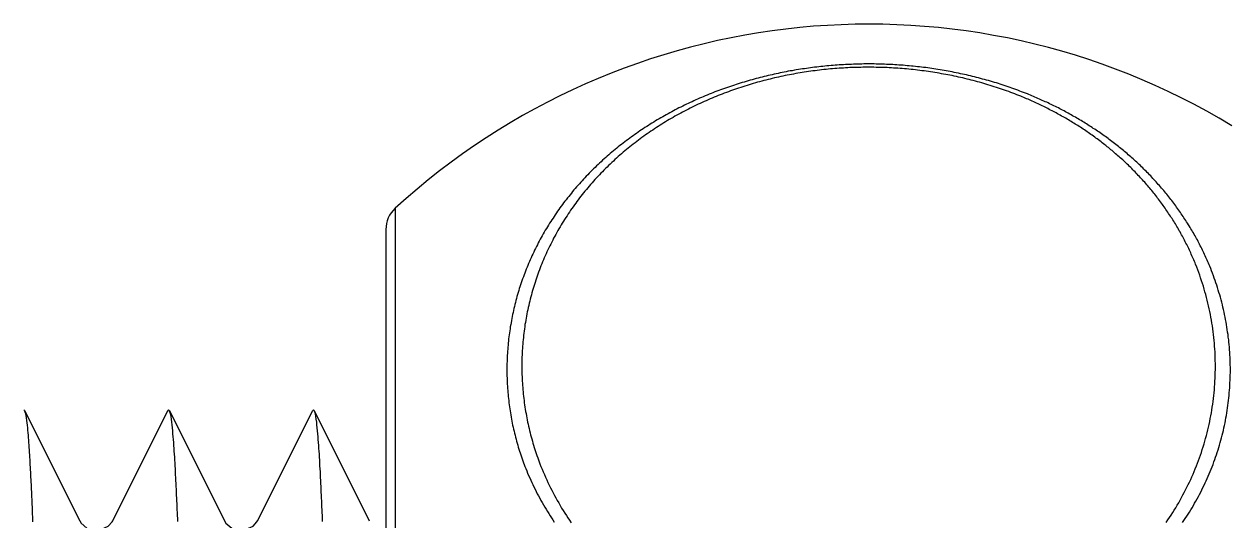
# Model space of a CAD drawing. Header units: millimetres. Extents: x 0 to 3800, y -67 to 2530.
# Drawn here: x 2303.03 to 2315.87, y 1492.37 to 1497.66 of the extents above; entities that cross this region are included whole.
import ezdxf

# ---------------------------------------------------------------- set-up
doc = ezdxf.new("R2010")
doc.units = ezdxf.units.MM
doc.layers.add('내부선 및 부속', color=4, linetype='Continuous')

msp = doc.modelspace()

# ---------------------------------------------------------------- linework, layer by layer
at = {"layer": '내부선 및 부속', "linetype": 'Continuous'}
for p, q in [((2306.972, 1495.7), (2306.972, 1458.558)), ((2306.872, 1495.474), (2306.872, 1458.785)), ((2303.022, 1493.554), (2303.03, 1493.547)), ((2303.03, 1493.547), (2303.617, 1492.374)), ((2303.968, 1492.374), (2304.555, 1493.547)), ((2304.555, 1493.547), (2304.562, 1493.554)), ((2304.562, 1493.554), (2304.57, 1493.547)), ((2304.57, 1493.547), (2305.156, 1492.374)), ((2305.508, 1492.374), (2306.095, 1493.547)), ((2306.095, 1493.547), (2306.102, 1493.554)), ((2306.102, 1493.554), (2306.109, 1493.547)), ((2306.109, 1493.547), (2306.696, 1492.374))]:
    msp.add_line(p, q, dxfattribs=at)
at = {"layer": '내부선 및 부속', "linetype": 'Continuous', "flags": 128}
for points in [[(2313.693, 1496.917), (2313.673, 1496.925), (2313.652, 1496.933), (2313.632, 1496.941), (2313.612, 1496.948), (2313.591, 1496.956), (2313.571, 1496.964), (2313.55, 1496.971), (2313.529, 1496.979), (2313.509, 1496.986), (2313.488, 1496.993), (2313.467, 1497), (2313.446, 1497.007), (2313.425, 1497.014), (2313.405, 1497.021), (2313.384, 1497.027), (2313.363, 1497.034), (2313.342, 1497.04), (2313.321, 1497.046), (2313.3, 1497.053), (2313.279, 1497.059), (2313.257, 1497.065), (2313.236, 1497.071), (2313.215, 1497.076), (2313.194, 1497.082), (2313.173, 1497.088), (2313.151, 1497.093), (2313.13, 1497.099), (2313.109, 1497.104), (2313.087, 1497.109), (2313.066, 1497.114), (2313.044, 1497.119), (2313.023, 1497.124), (2313.002, 1497.129), (2312.98, 1497.133), (2312.959, 1497.138), (2312.937, 1497.142), (2312.915, 1497.147), (2312.894, 1497.151), (2312.872, 1497.155), (2312.851, 1497.159), (2312.829, 1497.163), (2312.807, 1497.167), (2312.786, 1497.171), (2312.764, 1497.174), (2312.742, 1497.178), (2312.72, 1497.181), (2312.699, 1497.184), (2312.677, 1497.188), (2312.655, 1497.191), (2312.633, 1497.194), (2312.612, 1497.197), (2312.59, 1497.199), (2312.568, 1497.202), (2312.546, 1497.205), (2312.524, 1497.207), (2312.502, 1497.21), (2312.48, 1497.212), (2312.459, 1497.214), (2312.437, 1497.216), (2312.415, 1497.218), (2312.393, 1497.22), (2312.371, 1497.222), (2312.349, 1497.223), (2312.327, 1497.225), (2312.305, 1497.226), (2312.283, 1497.228), (2312.262, 1497.229), (2312.24, 1497.23), (2312.218, 1497.231), (2312.196, 1497.232), (2312.174, 1497.233), (2312.152, 1497.234), (2312.13, 1497.234), (2312.108, 1497.235), (2312.086, 1497.235), (2312.064, 1497.236), (2312.042, 1497.236), (2312.021, 1497.236), (2311.999, 1497.236), (2311.977, 1497.236), (2311.955, 1497.236), (2311.933, 1497.235), (2311.911, 1497.235), (2311.889, 1497.235), (2311.867, 1497.234), (2311.845, 1497.233), (2311.824, 1497.232), (2311.802, 1497.232), (2311.78, 1497.231), (2311.758, 1497.229), (2311.736, 1497.228), (2311.714, 1497.227), (2311.692, 1497.226), (2311.671, 1497.224), (2311.649, 1497.222), (2311.627, 1497.221), (2311.605, 1497.219), (2311.583, 1497.217), (2311.562, 1497.215), (2311.54, 1497.213), (2311.54, 1497.213), (2311.518, 1497.211), (2311.496, 1497.208), (2311.475, 1497.206), (2311.453, 1497.204), (2311.431, 1497.201), (2311.409, 1497.198), (2311.388, 1497.195), (2311.366, 1497.192), (2311.344, 1497.189), (2311.323, 1497.186), (2311.301, 1497.183), (2311.279, 1497.18), (2311.258, 1497.176), (2311.236, 1497.173), (2311.215, 1497.169), (2311.193, 1497.165), (2311.171, 1497.162), (2311.15, 1497.158), (2311.128, 1497.154), (2311.107, 1497.149), (2311.085, 1497.145), (2311.064, 1497.141), (2311.042, 1497.136), (2311.021, 1497.132), (2311, 1497.127), (2310.978, 1497.122), (2310.957, 1497.117), (2310.936, 1497.112), (2310.914, 1497.107), (2310.893, 1497.102), (2310.872, 1497.097), (2310.85, 1497.091), (2310.829, 1497.086), (2310.808, 1497.08), (2310.787, 1497.075), (2310.766, 1497.069), (2310.744, 1497.063), (2310.723, 1497.057), (2310.702, 1497.051), (2310.681, 1497.044), (2310.66, 1497.038), (2310.639, 1497.032), (2310.618, 1497.025), (2310.597, 1497.018), (2310.577, 1497.011), (2310.556, 1497.005), (2310.535, 1496.998), (2310.514, 1496.99), (2310.493, 1496.983), (2310.473, 1496.976), (2310.452, 1496.969), (2310.431, 1496.961), (2310.411, 1496.953), (2310.39, 1496.946), (2310.37, 1496.938), (2310.349, 1496.93), (2310.329, 1496.922), (2310.308, 1496.914), (2310.288, 1496.905), (2310.268, 1496.897), (2310.247, 1496.888), (2310.227, 1496.88), (2310.207, 1496.871), (2310.187, 1496.862), (2310.167, 1496.853), (2310.147, 1496.844), (2310.127, 1496.835), (2310.107, 1496.826), (2310.087, 1496.817), (2310.067, 1496.807), (2310.047, 1496.798), (2310.028, 1496.788), (2310.008, 1496.778), (2309.988, 1496.768), (2309.969, 1496.758), (2309.949, 1496.748), (2309.93, 1496.738), (2309.911, 1496.728), (2309.891, 1496.717), (2309.872, 1496.707), (2309.853, 1496.696), (2309.834, 1496.685), (2309.815, 1496.674), (2309.796, 1496.663), (2309.777, 1496.652), (2309.758, 1496.641), (2309.739, 1496.63), (2309.72, 1496.618), (2309.701, 1496.607), (2309.683, 1496.595), (2309.664, 1496.583), (2309.646, 1496.571), (2309.627, 1496.559), (2309.609, 1496.547), (2309.591, 1496.535), (2309.572, 1496.523), (2309.554, 1496.511), (2309.536, 1496.498), (2309.518, 1496.485), (2309.5, 1496.473), (2309.5, 1496.473), (2309.483, 1496.46), (2309.465, 1496.447), (2309.447, 1496.434), (2309.43, 1496.421), (2309.412, 1496.407), (2309.395, 1496.394), (2309.377, 1496.381), (2309.36, 1496.367), (2309.343, 1496.353), (2309.326, 1496.34), (2309.309, 1496.326), (2309.292, 1496.312), (2309.275, 1496.298), (2309.258, 1496.283), (2309.242, 1496.269), (2309.225, 1496.255), (2309.209, 1496.24), (2309.192, 1496.225), (2309.176, 1496.211), (2309.16, 1496.196), (2309.144, 1496.181), (2309.128, 1496.166), (2309.112, 1496.151), (2309.096, 1496.136), (2309.08, 1496.12), (2309.065, 1496.105), (2309.049, 1496.089), (2309.034, 1496.074), (2309.019, 1496.058), (2309.003, 1496.042), (2308.988, 1496.026), (2308.973, 1496.01), (2308.958, 1495.994), (2308.944, 1495.978), (2308.929, 1495.961), (2308.915, 1495.945), (2308.9, 1495.928), (2308.886, 1495.912), (2308.872, 1495.895), (2308.858, 1495.878), (2308.844, 1495.861), (2308.83, 1495.844), (2308.816, 1495.827), (2308.802, 1495.81), (2308.789, 1495.792), (2308.776, 1495.775), (2308.762, 1495.758), (2308.749, 1495.74), (2308.736, 1495.722), (2308.723, 1495.704), (2308.711, 1495.687), (2308.698, 1495.669), (2308.685, 1495.651), (2308.673, 1495.632), (2308.661, 1495.614), (2308.649, 1495.596), (2308.637, 1495.578), (2308.625, 1495.559), (2308.613, 1495.541), (2308.601, 1495.522), (2308.59, 1495.503), (2308.579, 1495.484), (2308.567, 1495.466), (2308.556, 1495.447), (2308.545, 1495.428), (2308.535, 1495.408), (2308.524, 1495.389), (2308.513, 1495.37), (2308.503, 1495.351), (2308.493, 1495.331), (2308.483, 1495.312), (2308.473, 1495.292), (2308.463, 1495.273), (2308.453, 1495.253), (2308.444, 1495.233), (2308.434, 1495.213), (2308.425, 1495.193), (2308.416, 1495.173), (2308.407, 1495.153), (2308.398, 1495.133), (2308.39, 1495.113), (2308.381, 1495.093), (2308.373, 1495.073), (2308.365, 1495.052), (2308.357, 1495.032), (2308.349, 1495.011), (2308.341, 1494.991), (2308.334, 1494.97), (2308.326, 1494.949), (2308.319, 1494.929), (2308.312, 1494.908), (2308.305, 1494.887), (2308.298, 1494.866), (2308.291, 1494.845), (2308.285, 1494.824), (2308.279, 1494.803), (2308.272, 1494.782), (2308.266, 1494.761), (2308.26, 1494.74), (2308.255, 1494.719), (2308.255, 1494.719), (2308.249, 1494.698), (2308.244, 1494.676), (2308.239, 1494.655), (2308.234, 1494.634), (2308.229, 1494.612), (2308.224, 1494.591), (2308.219, 1494.57), (2308.215, 1494.548), (2308.211, 1494.526), (2308.207, 1494.505), (2308.203, 1494.483), (2308.199, 1494.462), (2308.195, 1494.44), (2308.192, 1494.418), (2308.189, 1494.397), (2308.186, 1494.375), (2308.183, 1494.353), (2308.18, 1494.332), (2308.177, 1494.31), (2308.175, 1494.288), (2308.173, 1494.266), (2308.171, 1494.244), (2308.169, 1494.222), (2308.167, 1494.201), (2308.165, 1494.179), (2308.164, 1494.157), (2308.163, 1494.135), (2308.161, 1494.113), (2308.161, 1494.091), (2308.16, 1494.069), (2308.159, 1494.047), (2308.159, 1494.025), (2308.159, 1494.003), (2308.158, 1493.981), (2308.159, 1493.959), (2308.159, 1493.938), (2308.159, 1493.916), (2308.16, 1493.894), (2308.161, 1493.872), (2308.161, 1493.85), (2308.163, 1493.828), (2308.164, 1493.806), (2308.165, 1493.784), (2308.167, 1493.762), (2308.169, 1493.74), (2308.171, 1493.718), (2308.173, 1493.697), (2308.175, 1493.675), (2308.178, 1493.653), (2308.18, 1493.631), (2308.183, 1493.609), (2308.186, 1493.588), (2308.189, 1493.566), (2308.192, 1493.544), (2308.196, 1493.522), (2308.199, 1493.501), (2308.203, 1493.479), (2308.207, 1493.457), (2308.211, 1493.436), (2308.216, 1493.414), (2308.22, 1493.393), (2308.225, 1493.371), (2308.23, 1493.35), (2308.235, 1493.329), (2308.24, 1493.307), (2308.245, 1493.286), (2308.25, 1493.265), (2308.256, 1493.243), (2308.262, 1493.222), (2308.268, 1493.201), (2308.274, 1493.18), (2308.28, 1493.159), (2308.286, 1493.138), (2308.293, 1493.117), (2308.3, 1493.096), (2308.307, 1493.075), (2308.314, 1493.055), (2308.321, 1493.034), (2308.328, 1493.013), (2308.336, 1492.993), (2308.343, 1492.972), (2308.351, 1492.952), (2308.359, 1492.931), (2308.359, 1492.931)], [(2313.623, 1496.892), (2313.602, 1496.9), (2313.58, 1496.909), (2313.559, 1496.917), (2313.537, 1496.925), (2313.516, 1496.934), (2313.494, 1496.942), (2313.472, 1496.949), (2313.45, 1496.957), (2313.429, 1496.965), (2313.407, 1496.972), (2313.385, 1496.98), (2313.363, 1496.987), (2313.341, 1496.994), (2313.319, 1497.001), (2313.297, 1497.008), (2313.274, 1497.015), (2313.252, 1497.022), (2313.23, 1497.028), (2313.208, 1497.035), (2313.185, 1497.041), (2313.163, 1497.047), (2313.141, 1497.053), (2313.118, 1497.059), (2313.096, 1497.065), (2313.073, 1497.071), (2313.051, 1497.076), (2313.028, 1497.082), (2313.006, 1497.087), (2312.983, 1497.092), (2312.96, 1497.097), (2312.938, 1497.102), (2312.915, 1497.107), (2312.892, 1497.112), (2312.869, 1497.116), (2312.847, 1497.121), (2312.824, 1497.125), (2312.801, 1497.129), (2312.778, 1497.133), (2312.755, 1497.137), (2312.732, 1497.141), (2312.709, 1497.145), (2312.686, 1497.149), (2312.663, 1497.152), (2312.64, 1497.155), (2312.617, 1497.159), (2312.594, 1497.162), (2312.571, 1497.165), (2312.548, 1497.168), (2312.525, 1497.171), (2312.502, 1497.173), (2312.479, 1497.176), (2312.456, 1497.178), (2312.433, 1497.18), (2312.409, 1497.183), (2312.386, 1497.185), (2312.363, 1497.187), (2312.34, 1497.188), (2312.317, 1497.19), (2312.294, 1497.192), (2312.27, 1497.193), (2312.247, 1497.194), (2312.224, 1497.196), (2312.201, 1497.197), (2312.178, 1497.198), (2312.154, 1497.199), (2312.131, 1497.199), (2312.108, 1497.2), (2312.085, 1497.2), (2312.061, 1497.201), (2312.038, 1497.201), (2312.015, 1497.201), (2311.992, 1497.201), (2311.969, 1497.201), (2311.945, 1497.201), (2311.922, 1497.2), (2311.899, 1497.2), (2311.876, 1497.199), (2311.852, 1497.199), (2311.829, 1497.198), (2311.806, 1497.197), (2311.783, 1497.196), (2311.76, 1497.195), (2311.737, 1497.193), (2311.713, 1497.192), (2311.69, 1497.19), (2311.667, 1497.189), (2311.644, 1497.187), (2311.621, 1497.185), (2311.598, 1497.183), (2311.575, 1497.181), (2311.552, 1497.178), (2311.528, 1497.176), (2311.505, 1497.173), (2311.482, 1497.171), (2311.459, 1497.168), (2311.436, 1497.165), (2311.413, 1497.162), (2311.39, 1497.159), (2311.367, 1497.156), (2311.344, 1497.152), (2311.344, 1497.152), (2311.321, 1497.149), (2311.299, 1497.145), (2311.276, 1497.141), (2311.253, 1497.138), (2311.23, 1497.134), (2311.207, 1497.129), (2311.184, 1497.125), (2311.162, 1497.121), (2311.139, 1497.116), (2311.116, 1497.112), (2311.093, 1497.107), (2311.071, 1497.102), (2311.048, 1497.097), (2311.025, 1497.092), (2311.003, 1497.087), (2310.98, 1497.082), (2310.958, 1497.076), (2310.935, 1497.071), (2310.913, 1497.065), (2310.89, 1497.059), (2310.868, 1497.053), (2310.845, 1497.047), (2310.823, 1497.041), (2310.801, 1497.034), (2310.778, 1497.028), (2310.756, 1497.021), (2310.734, 1497.015), (2310.712, 1497.008), (2310.69, 1497.001), (2310.668, 1496.994), (2310.645, 1496.987), (2310.623, 1496.979), (2310.601, 1496.972), (2310.579, 1496.964), (2310.558, 1496.957), (2310.536, 1496.949), (2310.514, 1496.941), (2310.492, 1496.933), (2310.47, 1496.925), (2310.449, 1496.916), (2310.427, 1496.908), (2310.406, 1496.899), (2310.384, 1496.891), (2310.363, 1496.882), (2310.341, 1496.873), (2310.32, 1496.864), (2310.299, 1496.855), (2310.277, 1496.845), (2310.256, 1496.836), (2310.235, 1496.826), (2310.214, 1496.817), (2310.193, 1496.807), (2310.172, 1496.797), (2310.151, 1496.787), (2310.13, 1496.777), (2310.109, 1496.766), (2310.089, 1496.756), (2310.068, 1496.745), (2310.047, 1496.735), (2310.027, 1496.724), (2310.007, 1496.713), (2309.986, 1496.702), (2309.966, 1496.691), (2309.946, 1496.679), (2309.926, 1496.668), (2309.905, 1496.656), (2309.885, 1496.645), (2309.865, 1496.633), (2309.846, 1496.621), (2309.826, 1496.609), (2309.806, 1496.596), (2309.787, 1496.584), (2309.767, 1496.572), (2309.748, 1496.559), (2309.728, 1496.546), (2309.709, 1496.533), (2309.69, 1496.52), (2309.671, 1496.507), (2309.651, 1496.494), (2309.633, 1496.481), (2309.614, 1496.467), (2309.595, 1496.454), (2309.576, 1496.44), (2309.558, 1496.426), (2309.539, 1496.412), (2309.521, 1496.398), (2309.502, 1496.384), (2309.484, 1496.369), (2309.466, 1496.355), (2309.448, 1496.34), (2309.43, 1496.325), (2309.412, 1496.311), (2309.395, 1496.296), (2309.377, 1496.28), (2309.36, 1496.265), (2309.342, 1496.25), (2309.325, 1496.234), (2309.308, 1496.219), (2309.291, 1496.203), (2309.274, 1496.187), (2309.274, 1496.187), (2309.257, 1496.171), (2309.24, 1496.155), (2309.224, 1496.139), (2309.207, 1496.123), (2309.191, 1496.106), (2309.174, 1496.09), (2309.158, 1496.073), (2309.142, 1496.057), (2309.126, 1496.04), (2309.111, 1496.023), (2309.095, 1496.006), (2309.08, 1495.988), (2309.064, 1495.971), (2309.049, 1495.954), (2309.034, 1495.936), (2309.019, 1495.918), (2309.004, 1495.901), (2308.989, 1495.883), (2308.975, 1495.865), (2308.96, 1495.847), (2308.946, 1495.828), (2308.932, 1495.81), (2308.918, 1495.792), (2308.904, 1495.773), (2308.89, 1495.754), (2308.876, 1495.736), (2308.863, 1495.717), (2308.849, 1495.698), (2308.836, 1495.679), (2308.823, 1495.66), (2308.81, 1495.64), (2308.798, 1495.621), (2308.785, 1495.601), (2308.772, 1495.582), (2308.76, 1495.562), (2308.748, 1495.543), (2308.736, 1495.523), (2308.724, 1495.503), (2308.712, 1495.483), (2308.701, 1495.463), (2308.69, 1495.443), (2308.678, 1495.422), (2308.667, 1495.402), (2308.656, 1495.381), (2308.646, 1495.361), (2308.635, 1495.34), (2308.625, 1495.32), (2308.614, 1495.299), (2308.604, 1495.278), (2308.594, 1495.257), (2308.584, 1495.236), (2308.575, 1495.215), (2308.565, 1495.194), (2308.556, 1495.173), (2308.547, 1495.151), (2308.538, 1495.13), (2308.529, 1495.108), (2308.521, 1495.087), (2308.512, 1495.065), (2308.504, 1495.044), (2308.496, 1495.022), (2308.488, 1495), (2308.48, 1494.978), (2308.473, 1494.956), (2308.466, 1494.934), (2308.458, 1494.912), (2308.451, 1494.89), (2308.444, 1494.868), (2308.438, 1494.846), (2308.431, 1494.824), (2308.425, 1494.801), (2308.419, 1494.779), (2308.413, 1494.757), (2308.407, 1494.734), (2308.401, 1494.712), (2308.396, 1494.689), (2308.391, 1494.667), (2308.386, 1494.644), (2308.381, 1494.621), (2308.376, 1494.599), (2308.371, 1494.576), (2308.367, 1494.553), (2308.363, 1494.531), (2308.359, 1494.508), (2308.355, 1494.485), (2308.351, 1494.462), (2308.348, 1494.439), (2308.345, 1494.416), (2308.342, 1494.393), (2308.339, 1494.37), (2308.336, 1494.347), (2308.334, 1494.324), (2308.331, 1494.301), (2308.329, 1494.278), (2308.327, 1494.255), (2308.325, 1494.232), (2308.324, 1494.209), (2308.322, 1494.186), (2308.321, 1494.163), (2308.32, 1494.139), (2308.32, 1494.139), (2308.319, 1494.116), (2308.318, 1494.093), (2308.318, 1494.07), (2308.318, 1494.047), (2308.318, 1494.024), (2308.318, 1494), (2308.318, 1493.977), (2308.318, 1493.954), (2308.319, 1493.931), (2308.32, 1493.908), (2308.321, 1493.885), (2308.322, 1493.862), (2308.323, 1493.838), (2308.325, 1493.815), (2308.327, 1493.792), (2308.329, 1493.769), (2308.331, 1493.746), (2308.333, 1493.723), (2308.335, 1493.7), (2308.338, 1493.677), (2308.341, 1493.654), (2308.344, 1493.631), (2308.347, 1493.608), (2308.351, 1493.585), (2308.354, 1493.562), (2308.358, 1493.539), (2308.362, 1493.516), (2308.366, 1493.493), (2308.37, 1493.471), (2308.375, 1493.448), (2308.379, 1493.425), (2308.384, 1493.403), (2308.389, 1493.38), (2308.395, 1493.357), (2308.4, 1493.335), (2308.406, 1493.312), (2308.411, 1493.29), (2308.417, 1493.267), (2308.423, 1493.245), (2308.43, 1493.223), (2308.436, 1493.201), (2308.443, 1493.178), (2308.449, 1493.156), (2308.456, 1493.134), (2308.464, 1493.112), (2308.471, 1493.09), (2308.478, 1493.068), (2308.486, 1493.046), (2308.494, 1493.025), (2308.502, 1493.003), (2308.51, 1492.981), (2308.51, 1492.981)], [(2315.482, 1495.104), (2315.475, 1495.119), (2315.469, 1495.134), (2315.463, 1495.15), (2315.456, 1495.165), (2315.45, 1495.18), (2315.443, 1495.195), (2315.436, 1495.211), (2315.429, 1495.226), (2315.422, 1495.241), (2315.415, 1495.256), (2315.408, 1495.271), (2315.401, 1495.286), (2315.394, 1495.301), (2315.387, 1495.315), (2315.379, 1495.33), (2315.372, 1495.345), (2315.364, 1495.36), (2315.356, 1495.375), (2315.348, 1495.389), (2315.341, 1495.404), (2315.333, 1495.419), (2315.325, 1495.433), (2315.316, 1495.448), (2315.308, 1495.462), (2315.3, 1495.477), (2315.292, 1495.491), (2315.283, 1495.505), (2315.275, 1495.52), (2315.266, 1495.534), (2315.257, 1495.548), (2315.249, 1495.562), (2315.24, 1495.576), (2315.231, 1495.59), (2315.222, 1495.604), (2315.213, 1495.618), (2315.204, 1495.632), (2315.194, 1495.646), (2315.185, 1495.66), (2315.176, 1495.674), (2315.166, 1495.688), (2315.157, 1495.701), (2315.147, 1495.715), (2315.137, 1495.729), (2315.128, 1495.742), (2315.118, 1495.756), (2315.108, 1495.769), (2315.098, 1495.782), (2315.088, 1495.796), (2315.078, 1495.809), (2315.068, 1495.822), (2315.057, 1495.835), (2315.047, 1495.849), (2315.037, 1495.862), (2315.026, 1495.875), (2315.016, 1495.888), (2315.005, 1495.9), (2314.994, 1495.913), (2314.984, 1495.926), (2314.973, 1495.939), (2314.962, 1495.951), (2314.951, 1495.964), (2314.94, 1495.977), (2314.929, 1495.989), (2314.918, 1496.002), (2314.906, 1496.014), (2314.895, 1496.026), (2314.884, 1496.039), (2314.872, 1496.051), (2314.861, 1496.063), (2314.849, 1496.075), (2314.838, 1496.087), (2314.826, 1496.099), (2314.814, 1496.111), (2314.803, 1496.123), (2314.791, 1496.134), (2314.779, 1496.146), (2314.767, 1496.158), (2314.755, 1496.169), (2314.743, 1496.181), (2314.731, 1496.192), (2314.718, 1496.204), (2314.706, 1496.215), (2314.694, 1496.226), (2314.681, 1496.237), (2314.669, 1496.248), (2314.656, 1496.259), (2314.644, 1496.27), (2314.631, 1496.281), (2314.618, 1496.292), (2314.606, 1496.303), (2314.593, 1496.314), (2314.58, 1496.324), (2314.567, 1496.335), (2314.554, 1496.346), (2314.541, 1496.356), (2314.528, 1496.367), (2314.515, 1496.377), (2314.502, 1496.387), (2314.489, 1496.397), (2314.476, 1496.408), (2314.476, 1496.408), (2314.462, 1496.418), (2314.449, 1496.428), (2314.436, 1496.438), (2314.422, 1496.448), (2314.409, 1496.458), (2314.395, 1496.467), (2314.381, 1496.477), (2314.368, 1496.487), (2314.354, 1496.496), (2314.34, 1496.506), (2314.327, 1496.515), (2314.313, 1496.525), (2314.299, 1496.534), (2314.285, 1496.543), (2314.271, 1496.552), (2314.257, 1496.562), (2314.243, 1496.571), (2314.229, 1496.58), (2314.215, 1496.589), (2314.201, 1496.597), (2314.187, 1496.606), (2314.172, 1496.615), (2314.158, 1496.624), (2314.144, 1496.632), (2314.13, 1496.641), (2314.115, 1496.649), (2314.101, 1496.658), (2314.086, 1496.666), (2314.072, 1496.674), (2314.057, 1496.682), (2314.043, 1496.691), (2314.028, 1496.699), (2314.014, 1496.707), (2313.999, 1496.715), (2313.984, 1496.723), (2313.97, 1496.73), (2313.955, 1496.738), (2313.94, 1496.746), (2313.925, 1496.753), (2313.91, 1496.761), (2313.896, 1496.768), (2313.881, 1496.776), (2313.866, 1496.783), (2313.851, 1496.79), (2313.836, 1496.798), (2313.821, 1496.805), (2313.806, 1496.812), (2313.791, 1496.819), (2313.776, 1496.826), (2313.76, 1496.833), (2313.745, 1496.84), (2313.73, 1496.846), (2313.715, 1496.853), (2313.7, 1496.86), (2313.684, 1496.866), (2313.669, 1496.873), (2313.654, 1496.879), (2313.639, 1496.885), (2313.623, 1496.892), (2313.623, 1496.892)], [(2315.632, 1495.084), (2315.625, 1495.099), (2315.619, 1495.115), (2315.612, 1495.131), (2315.605, 1495.147), (2315.598, 1495.162), (2315.591, 1495.178), (2315.584, 1495.194), (2315.577, 1495.209), (2315.569, 1495.225), (2315.562, 1495.24), (2315.554, 1495.256), (2315.547, 1495.271), (2315.539, 1495.286), (2315.531, 1495.302), (2315.524, 1495.317), (2315.516, 1495.332), (2315.508, 1495.347), (2315.5, 1495.363), (2315.491, 1495.378), (2315.483, 1495.393), (2315.475, 1495.408), (2315.466, 1495.423), (2315.458, 1495.438), (2315.449, 1495.453), (2315.44, 1495.467), (2315.432, 1495.482), (2315.423, 1495.497), (2315.414, 1495.512), (2315.405, 1495.526), (2315.396, 1495.541), (2315.386, 1495.555), (2315.377, 1495.57), (2315.368, 1495.584), (2315.358, 1495.599), (2315.349, 1495.613), (2315.339, 1495.628), (2315.329, 1495.642), (2315.32, 1495.656), (2315.31, 1495.67), (2315.3, 1495.684), (2315.29, 1495.698), (2315.28, 1495.712), (2315.27, 1495.726), (2315.259, 1495.74), (2315.249, 1495.754), (2315.239, 1495.768), (2315.228, 1495.782), (2315.218, 1495.795), (2315.207, 1495.809), (2315.196, 1495.822), (2315.186, 1495.836), (2315.175, 1495.849), (2315.164, 1495.863), (2315.153, 1495.876), (2315.142, 1495.889), (2315.131, 1495.903), (2315.119, 1495.916), (2315.108, 1495.929), (2315.097, 1495.942), (2315.085, 1495.955), (2315.074, 1495.968), (2315.062, 1495.981), (2315.051, 1495.994), (2315.039, 1496.006), (2315.027, 1496.019), (2315.016, 1496.032), (2315.004, 1496.044), (2314.992, 1496.057), (2314.98, 1496.069), (2314.968, 1496.081), (2314.956, 1496.094), (2314.943, 1496.106), (2314.931, 1496.118), (2314.919, 1496.13), (2314.906, 1496.142), (2314.894, 1496.154), (2314.881, 1496.166), (2314.869, 1496.178), (2314.856, 1496.19), (2314.844, 1496.202), (2314.831, 1496.213), (2314.818, 1496.225), (2314.805, 1496.236), (2314.792, 1496.248), (2314.779, 1496.259), (2314.766, 1496.27), (2314.753, 1496.282), (2314.74, 1496.293), (2314.727, 1496.304), (2314.713, 1496.315), (2314.7, 1496.326), (2314.687, 1496.337), (2314.673, 1496.348), (2314.66, 1496.359), (2314.646, 1496.369), (2314.633, 1496.38), (2314.619, 1496.391), (2314.605, 1496.401), (2314.592, 1496.412), (2314.578, 1496.422), (2314.578, 1496.422), (2314.564, 1496.432), (2314.55, 1496.443), (2314.536, 1496.453), (2314.522, 1496.463), (2314.508, 1496.473), (2314.494, 1496.483), (2314.48, 1496.493), (2314.466, 1496.503), (2314.452, 1496.513), (2314.437, 1496.522), (2314.423, 1496.532), (2314.409, 1496.542), (2314.394, 1496.551), (2314.38, 1496.561), (2314.365, 1496.57), (2314.351, 1496.579), (2314.336, 1496.589), (2314.322, 1496.598), (2314.307, 1496.607), (2314.292, 1496.616), (2314.278, 1496.625), (2314.263, 1496.634), (2314.248, 1496.643), (2314.233, 1496.652), (2314.218, 1496.66), (2314.203, 1496.669), (2314.188, 1496.678), (2314.173, 1496.686), (2314.158, 1496.695), (2314.143, 1496.703), (2314.128, 1496.711), (2314.113, 1496.719), (2314.098, 1496.728), (2314.083, 1496.736), (2314.067, 1496.744), (2314.052, 1496.752), (2314.037, 1496.76), (2314.022, 1496.768), (2314.006, 1496.775), (2313.991, 1496.783), (2313.975, 1496.791), (2313.96, 1496.798), (2313.944, 1496.806), (2313.929, 1496.813), (2313.913, 1496.821), (2313.898, 1496.828), (2313.882, 1496.835), (2313.867, 1496.842), (2313.851, 1496.849), (2313.835, 1496.856), (2313.82, 1496.863), (2313.804, 1496.87), (2313.788, 1496.877), (2313.772, 1496.884), (2313.757, 1496.891), (2313.741, 1496.897), (2313.725, 1496.904), (2313.709, 1496.91), (2313.693, 1496.917), (2313.693, 1496.917)], [(2315.17, 1492.358), (2315.187, 1492.383), (2315.204, 1492.409), (2315.221, 1492.435), (2315.238, 1492.461), (2315.254, 1492.487), (2315.27, 1492.514), (2315.286, 1492.541), (2315.302, 1492.567), (2315.317, 1492.594), (2315.332, 1492.621), (2315.347, 1492.649), (2315.361, 1492.676), (2315.375, 1492.704), (2315.389, 1492.731), (2315.403, 1492.759), (2315.416, 1492.787), (2315.429, 1492.815), (2315.442, 1492.844), (2315.454, 1492.872), (2315.466, 1492.9), (2315.478, 1492.929), (2315.49, 1492.958), (2315.501, 1492.987), (2315.512, 1493.016), (2315.523, 1493.045), (2315.533, 1493.074), (2315.543, 1493.103), (2315.552, 1493.133), (2315.562, 1493.162), (2315.571, 1493.192), (2315.579, 1493.221), (2315.588, 1493.251), (2315.596, 1493.281), (2315.604, 1493.311), (2315.611, 1493.341), (2315.618, 1493.371), (2315.625, 1493.401), (2315.631, 1493.432), (2315.637, 1493.462), (2315.643, 1493.492), (2315.649, 1493.523), (2315.654, 1493.553), (2315.654, 1493.553), (2315.659, 1493.584), (2315.663, 1493.615), (2315.667, 1493.645), (2315.671, 1493.676), (2315.675, 1493.707), (2315.678, 1493.738), (2315.681, 1493.768), (2315.683, 1493.799), (2315.685, 1493.83), (2315.687, 1493.861), (2315.689, 1493.892), (2315.69, 1493.923), (2315.691, 1493.954), (2315.692, 1493.985), (2315.692, 1494.016), (2315.692, 1494.047), (2315.691, 1494.078), (2315.69, 1494.109), (2315.689, 1494.14), (2315.688, 1494.171), (2315.686, 1494.202), (2315.684, 1494.233), (2315.681, 1494.264), (2315.678, 1494.295), (2315.675, 1494.325), (2315.672, 1494.356), (2315.668, 1494.387), (2315.664, 1494.418), (2315.66, 1494.448), (2315.655, 1494.479), (2315.65, 1494.51), (2315.644, 1494.54), (2315.639, 1494.571), (2315.633, 1494.601), (2315.626, 1494.631), (2315.619, 1494.662), (2315.612, 1494.692), (2315.605, 1494.722), (2315.597, 1494.752), (2315.59, 1494.782), (2315.581, 1494.812), (2315.573, 1494.841), (2315.564, 1494.871), (2315.555, 1494.901), (2315.545, 1494.93), (2315.535, 1494.959), (2315.525, 1494.988), (2315.515, 1495.017), (2315.504, 1495.046), (2315.493, 1495.075), (2315.482, 1495.104), (2315.482, 1495.104)], [(2315.342, 1492.355), (2315.358, 1492.377), (2315.372, 1492.4), (2315.387, 1492.422), (2315.402, 1492.445), (2315.416, 1492.468), (2315.43, 1492.491), (2315.444, 1492.514), (2315.458, 1492.537), (2315.471, 1492.561), (2315.485, 1492.584), (2315.498, 1492.608), (2315.511, 1492.632), (2315.523, 1492.656), (2315.536, 1492.68), (2315.548, 1492.704), (2315.56, 1492.728), (2315.571, 1492.752), (2315.583, 1492.777), (2315.594, 1492.801), (2315.605, 1492.826), (2315.616, 1492.85), (2315.627, 1492.875), (2315.637, 1492.9), (2315.647, 1492.925), (2315.657, 1492.95), (2315.667, 1492.975), (2315.676, 1493.001), (2315.686, 1493.026), (2315.694, 1493.051), (2315.703, 1493.077), (2315.712, 1493.103), (2315.72, 1493.128), (2315.728, 1493.154), (2315.736, 1493.18), (2315.743, 1493.206), (2315.75, 1493.232), (2315.757, 1493.258), (2315.764, 1493.284), (2315.77, 1493.31), (2315.777, 1493.336), (2315.783, 1493.363), (2315.788, 1493.389), (2315.794, 1493.416), (2315.799, 1493.442), (2315.804, 1493.469), (2315.809, 1493.495), (2315.813, 1493.522), (2315.818, 1493.548), (2315.822, 1493.575), (2315.825, 1493.602), (2315.829, 1493.629), (2315.832, 1493.655), (2315.835, 1493.682), (2315.838, 1493.709), (2315.84, 1493.736), (2315.842, 1493.763), (2315.844, 1493.79), (2315.846, 1493.817), (2315.847, 1493.844), (2315.849, 1493.871), (2315.85, 1493.898), (2315.85, 1493.925), (2315.851, 1493.952), (2315.851, 1493.979), (2315.851, 1494.006), (2315.85, 1494.033), (2315.85, 1494.06), (2315.849, 1494.087), (2315.848, 1494.114), (2315.846, 1494.141), (2315.845, 1494.168), (2315.843, 1494.195), (2315.841, 1494.222), (2315.838, 1494.249), (2315.836, 1494.275), (2315.833, 1494.302), (2315.829, 1494.329), (2315.826, 1494.356), (2315.822, 1494.383), (2315.818, 1494.41), (2315.814, 1494.436), (2315.81, 1494.463), (2315.805, 1494.49), (2315.8, 1494.516), (2315.795, 1494.543), (2315.79, 1494.569), (2315.784, 1494.596), (2315.778, 1494.622), (2315.772, 1494.648), (2315.766, 1494.674), (2315.759, 1494.701), (2315.759, 1494.701), (2315.752, 1494.727), (2315.745, 1494.753), (2315.738, 1494.779), (2315.73, 1494.805), (2315.722, 1494.83), (2315.714, 1494.856), (2315.706, 1494.882), (2315.698, 1494.907), (2315.689, 1494.933), (2315.68, 1494.958), (2315.671, 1494.983), (2315.661, 1495.009), (2315.652, 1495.034), (2315.642, 1495.059), (2315.632, 1495.084), (2315.632, 1495.084)], [(2303.03, 1493.546), (2303.038, 1493.522), (2303.043, 1493.495), (2303.047, 1493.469), (2303.051, 1493.443), (2303.054, 1493.417), (2303.057, 1493.391), (2303.06, 1493.365), (2303.062, 1493.339), (2303.064, 1493.312), (2303.067, 1493.286), (2303.069, 1493.26), (2303.071, 1493.234), (2303.073, 1493.207), (2303.075, 1493.181), (2303.076, 1493.155), (2303.078, 1493.128), (2303.08, 1493.102), (2303.082, 1493.076), (2303.083, 1493.05), (2303.085, 1493.023), (2303.086, 1492.997), (2303.088, 1492.971), (2303.089, 1492.944), (2303.091, 1492.918), (2303.092, 1492.892), (2303.094, 1492.865), (2303.095, 1492.839), (2303.096, 1492.813), (2303.098, 1492.786), (2303.099, 1492.76), (2303.1, 1492.734), (2303.101, 1492.707), (2303.103, 1492.681), (2303.104, 1492.655), (2303.105, 1492.628), (2303.106, 1492.602), (2303.107, 1492.576), (2303.108, 1492.549), (2303.11, 1492.523), (2303.111, 1492.497), (2303.112, 1492.471), (2303.113, 1492.444), (2303.114, 1492.418), (2303.115, 1492.392), (2303.116, 1492.365)], [(2304.569, 1493.546), (2304.579, 1493.517), (2304.584, 1493.486), (2304.589, 1493.455), (2304.593, 1493.424), (2304.596, 1493.394), (2304.6, 1493.363), (2304.603, 1493.331), (2304.605, 1493.3), (2304.608, 1493.269), (2304.61, 1493.238), (2304.613, 1493.207), (2304.615, 1493.176), (2304.617, 1493.145), (2304.619, 1493.114), (2304.621, 1493.083), (2304.623, 1493.052), (2304.625, 1493.021), (2304.627, 1492.99), (2304.628, 1492.959), (2304.63, 1492.928), (2304.632, 1492.897), (2304.633, 1492.865), (2304.635, 1492.834), (2304.636, 1492.803), (2304.638, 1492.772), (2304.64, 1492.741), (2304.641, 1492.71), (2304.642, 1492.679), (2304.644, 1492.648), (2304.645, 1492.617), (2304.647, 1492.586), (2304.648, 1492.554), (2304.649, 1492.523), (2304.651, 1492.492), (2304.652, 1492.461), (2304.653, 1492.43), (2304.655, 1492.399), (2304.656, 1492.368)], [(2306.109, 1493.546), (2306.119, 1493.517), (2306.124, 1493.486), (2306.129, 1493.455), (2306.133, 1493.424), (2306.136, 1493.394), (2306.139, 1493.363), (2306.142, 1493.331), (2306.145, 1493.3), (2306.148, 1493.269), (2306.15, 1493.238), (2306.152, 1493.207), (2306.155, 1493.176), (2306.157, 1493.145), (2306.159, 1493.114), (2306.161, 1493.083), (2306.163, 1493.052), (2306.165, 1493.021), (2306.166, 1492.99), (2306.168, 1492.959), (2306.17, 1492.928), (2306.172, 1492.897), (2306.173, 1492.865), (2306.175, 1492.834), (2306.176, 1492.803), (2306.178, 1492.772), (2306.179, 1492.741), (2306.181, 1492.71), (2306.182, 1492.679), (2306.184, 1492.648), (2306.185, 1492.617), (2306.187, 1492.586), (2306.188, 1492.554), (2306.189, 1492.523), (2306.191, 1492.492), (2306.192, 1492.461), (2306.193, 1492.43), (2306.194, 1492.399), (2306.196, 1492.368)], [(2308.359, 1492.931), (2308.369, 1492.907), (2308.379, 1492.882), (2308.39, 1492.857), (2308.401, 1492.832), (2308.412, 1492.808), (2308.423, 1492.783), (2308.434, 1492.759), (2308.446, 1492.735), (2308.458, 1492.711), (2308.47, 1492.687), (2308.482, 1492.663), (2308.495, 1492.639), (2308.508, 1492.615), (2308.521, 1492.591), (2308.534, 1492.568), (2308.547, 1492.544), (2308.561, 1492.521), (2308.575, 1492.498), (2308.589, 1492.475), (2308.603, 1492.452), (2308.618, 1492.429), (2308.632, 1492.406), (2308.647, 1492.384), (2308.663, 1492.361)], [(2308.51, 1492.981), (2308.521, 1492.953), (2308.533, 1492.924), (2308.545, 1492.896), (2308.557, 1492.867), (2308.569, 1492.839), (2308.582, 1492.811), (2308.595, 1492.783), (2308.608, 1492.755), (2308.622, 1492.727), (2308.636, 1492.7), (2308.65, 1492.672), (2308.664, 1492.645), (2308.679, 1492.618), (2308.694, 1492.59), (2308.71, 1492.564), (2308.725, 1492.537), (2308.741, 1492.51), (2308.757, 1492.484), (2308.774, 1492.457), (2308.791, 1492.431), (2308.808, 1492.405), (2308.825, 1492.38), (2308.842, 1492.354)], [(2303.617, 1492.374), (2303.631, 1492.35), (2303.694, 1492.295), (2303.817, 1492.27), (2303.921, 1492.316), (2303.961, 1492.362), (2303.968, 1492.374)], [(2305.156, 1492.374), (2305.171, 1492.35), (2305.234, 1492.295), (2305.356, 1492.27), (2305.461, 1492.316), (2305.501, 1492.362), (2305.508, 1492.374)]]:
    msp.add_lwpolyline(points, dxfattribs=at)
at = {"layer": '내부선 및 부속', "linetype": 'Continuous'}
for centre, radius, start, end in [((2312.005, 1490.218), 7.442, 58.7399, 132.552), ((2307.18, 1495.474), 0.308, 132.552, 180)]:
    msp.add_arc(centre, radius, start, end, dxfattribs=at)

doc.saveas('drawing.dxf')
